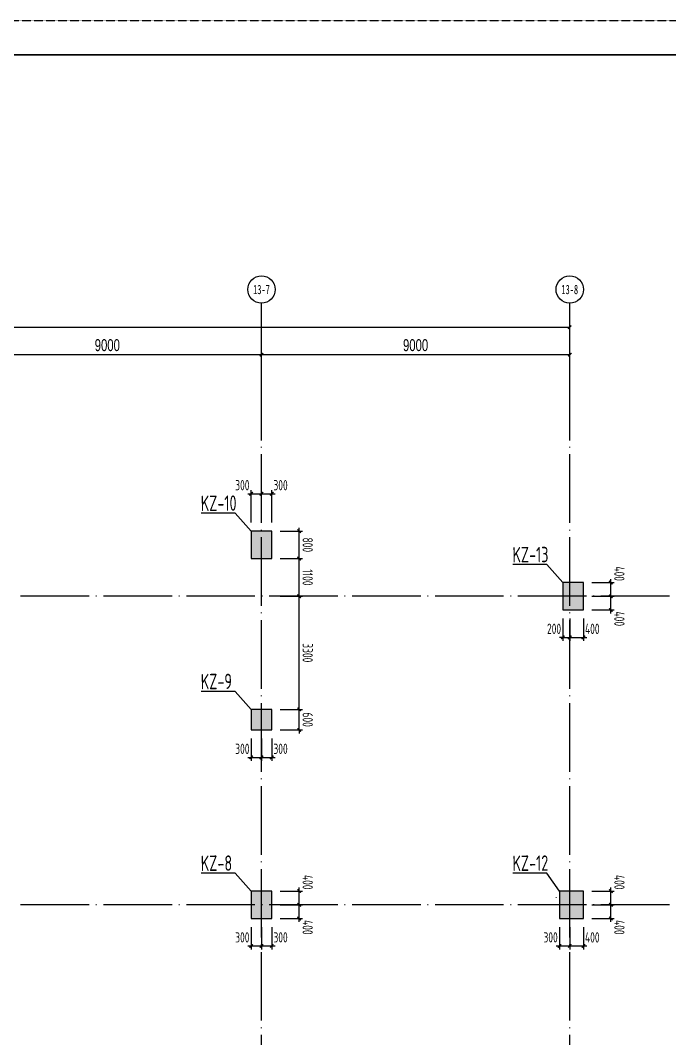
# Model space of a CAD drawing. Extents: x -67167 to 417929, y -86205 to 407116.
# Drawn here: x 125603 to 144559, y 186534 to 216237 of the extents above; entities that cross this region are included whole.
import ezdxf
from ezdxf.enums import TextEntityAlignment as Align

# ---------------------------------------------------------------- set-up
doc = ezdxf.new("R2010")
doc.units = 0
doc.header["$LTSCALE"] = 1000
doc.linetypes.add('DASH', pattern=[0.35, 0.25, -0.1])
doc.linetypes.add('DOTE', pattern=[2.42, 2, -0.2, 0.02, -0.2])
doc.layers.get('Defpoints').update_dxf_attribs({"color": 165})
for name, color, linetype in [('AXIS', 3, 'DOTE'), ('AXIS_TEXT', 7, 'Continuous'), ('COLU', 6, 'Continuous'), ('COLU_DIM', 3, 'Continuous'), ('COLU_HATCH', 251, 'Continuous'), ('COLU_NUM', 7, 'Continuous'), ('DIM', 3, 'Continuous'), ('s-beam', 4, 'DASH'), ('X-104 13#平面$0$01-标注_轴线坐标', 132, 'Continuous'), ('X-104 13#平面$0$02-TEXT_轴号', 7, 'Continuous')]:
    doc.layers.add(name, color=color, linetype=linetype)
doc.layers.add('板洞边线', color=253, linetype='Continuous', lineweight=18)
doc.styles.add('COMPLEX', font='COMPLEX')
doc.styles.add('TSSD_Bold', font='tssdeng2.shx', dxfattribs={"width": 0.7, "bigfont": 'china.shx'})
doc.styles.add('TSSD_Dimension', font='Tssdeng.shx', dxfattribs={"width": 0.7, "bigfont": 'hztxt.shx'})
doc.styles.add('X-104 13#平面$0$_TCH_AXIS', font='STXIHEI.TTF', dxfattribs={"width": 0.75})
doc.styles.add('X-104 13#平面$0$_TCH_DIM_T3', font='', dxfattribs={"width": 0.705882})
doc.styles.get('X-104 13#平面$0$_TCH_DIM_T3').set_extended_font_data('FZXiHei I-Z08S')
doc.dimstyles.new('TSSD_100_100', dxfattribs={"dimtxt": 300, "dimasz": 100, "dimexe": 100, "dimexo": 250, "dimgap": 100, "dimtad": 1, "dimdec": 0, "dimzin": 0, "dimdsep": 46, "dimtxsty": 'TSSD_Dimension', "dimblk": 'ARCHTICK', "dimblk1": 'ARCHTICK', "dimblk2": 'ARCHTICK', "dimcen": 0, "dimdle": 100, "dimclrt": 7, "dimadec": 0, "dimazin": 0, "dimtfac": 1, "dimtdec": 0, "dimtix": 1, "dimtmove": 2, "dimatfit": 3, "dimfxl": 1, "dimtolj": 1, "dimtzin": 0, "dimarcsym": 0})
doc.dimstyles.new('X-104 13#平面$0$_TCH_ARCH&&100', dxfattribs={"dimtxt": 350, "dimasz": 100, "dimexe": 250, "dimexo": 300, "dimgap": 100, "dimtad": 1, "dimdec": 0, "dimzin": 0, "dimdsep": 46, "dimtxsty": 'X-104 13#平面$0$_TCH_DIM_T3', "dimblk": 'X-104 13#平面$0$_ArchTick', "dimcen": 0.09, "dimclrt": 7, "dimazin": 2, "dimtfac": 1, "dimtdec": 0, "dimtix": 1, "dimtmove": 2, "dimatfit": 3, "dimfxl": 1, "dimtolj": 1, "dimtzin": 0, "dimarcsym": 0})

# ---------------------------------------------------------------- blocks, each defined once
blk = doc.blocks.new('_AXISO')
blk.add_circle((0, 0), 0.5)
at = {"layer": 'AXIS_TEXT', "style": 'COMPLEX', "width": 1.041667}
blk.add_attdef('A', text='', height=0.56, dxfattribs=at).set_placement((-0.25, -0.28), (0.25, -0.28), align=Align.FIT)
blk = doc.blocks.new('X-104 13#平面$0$_ArchTick')
at = {"color": 0, "linetype": 'ByBlock', "const_width": 0.4}
blk.add_lwpolyline([(-0.5, -0.5), (0.5, 0.5)], dxfattribs=at)
blk = doc.blocks.new('*D33')
at = {"layer": 'Defpoints', "color": 0, "transparency": 16777216}
for p in [(141642, 207286), (83942, 203986), (141642, 203986)]:
    blk.add_point(p, dxfattribs=at)
at = {"layer": 'X-104 13#平面$0$01-标注_轴线坐标', "color": 0, "lineweight": -2, "transparency": 16777216}
for p, q in [((83942, 204286), (83942, 207536)), ((141642, 204286), (141642, 207536)), ((83942, 207286), (141642, 207286))]:
    blk.add_line(p, q, dxfattribs=at)
at = {"layer": 'X-104 13#平面$0$01-标注_轴线坐标', "color": 0, "lineweight": -2, "transparency": 16777216, "xscale": 100, "yscale": 100, "zscale": 100, "rotation": 180}
blk.add_blockref('X-104 13#平面$0$_ArchTick', (83942, 207286), dxfattribs=at)
at = {"layer": 'X-104 13#平面$0$01-标注_轴线坐标', "color": 0, "lineweight": -2, "transparency": 16777216, "xscale": 100, "yscale": 100, "zscale": 100}
blk.add_blockref('X-104 13#平面$0$_ArchTick', (141642, 207286), dxfattribs=at)
at = {"layer": 'X-104 13#平面$0$01-标注_轴线坐标', "color": 7, "transparency": 16777216, "insert": (112792, 207561), "char_height": 350, "attachment_point": 5, "style": 'X-104 13#平面$0$_TCH_DIM_T3'}
blk.add_mtext('\\A1;57700', dxfattribs=at)
blk = doc.blocks.new('*D39')
at = {"layer": 'Defpoints', "color": 0, "transparency": 16777216}
for p in [(132642, 206486), (123642, 203986), (132642, 203986)]:
    blk.add_point(p, dxfattribs=at)
at = {"layer": 'X-104 13#平面$0$01-标注_轴线坐标', "color": 0, "lineweight": -2, "transparency": 16777216}
for p, q in [((123642, 204286), (123642, 206736)), ((132642, 204286), (132642, 206736)), ((123642, 206486), (132642, 206486))]:
    blk.add_line(p, q, dxfattribs=at)
at = {"layer": 'X-104 13#平面$0$01-标注_轴线坐标', "color": 0, "lineweight": -2, "transparency": 16777216, "xscale": 100, "yscale": 100, "zscale": 100, "rotation": 180}
blk.add_blockref('X-104 13#平面$0$_ArchTick', (123642, 206486), dxfattribs=at)
at = {"layer": 'X-104 13#平面$0$01-标注_轴线坐标', "color": 0, "lineweight": -2, "transparency": 16777216, "xscale": 100, "yscale": 100, "zscale": 100}
blk.add_blockref('X-104 13#平面$0$_ArchTick', (132642, 206486), dxfattribs=at)
at = {"layer": 'X-104 13#平面$0$01-标注_轴线坐标', "color": 7, "transparency": 16777216, "insert": (128142, 206761), "char_height": 350, "attachment_point": 5, "style": 'X-104 13#平面$0$_TCH_DIM_T3'}
blk.add_mtext('\\A1;9000', dxfattribs=at)
blk = doc.blocks.new('*D40')
at = {"layer": 'Defpoints', "color": 0, "transparency": 16777216}
for p in [(141642, 206486), (132642, 203986), (141642, 203986)]:
    blk.add_point(p, dxfattribs=at)
at = {"layer": 'X-104 13#平面$0$01-标注_轴线坐标', "color": 0, "lineweight": -2, "transparency": 16777216}
for p, q in [((132642, 204286), (132642, 206736)), ((141642, 204286), (141642, 206736)), ((132642, 206486), (141642, 206486))]:
    blk.add_line(p, q, dxfattribs=at)
at = {"layer": 'X-104 13#平面$0$01-标注_轴线坐标', "color": 0, "lineweight": -2, "transparency": 16777216, "xscale": 100, "yscale": 100, "zscale": 100, "rotation": 180}
blk.add_blockref('X-104 13#平面$0$_ArchTick', (132642, 206486), dxfattribs=at)
at = {"layer": 'X-104 13#平面$0$01-标注_轴线坐标', "color": 0, "lineweight": -2, "transparency": 16777216, "xscale": 100, "yscale": 100, "zscale": 100}
blk.add_blockref('X-104 13#平面$0$_ArchTick', (141642, 206486), dxfattribs=at)
at = {"layer": 'X-104 13#平面$0$01-标注_轴线坐标', "color": 7, "transparency": 16777216, "insert": (137142, 206761), "char_height": 350, "attachment_point": 5, "style": 'X-104 13#平面$0$_TCH_DIM_T3'}
blk.add_mtext('\\A1;9000', dxfattribs=at)
blk = doc.blocks.new('图框-A1')
for points, const_width in [([(0, 0), (841, 0), (841, 594), (0, 594)], 0.05), ([(766, 584), (25, 584), (25, 10), (766, 10)], 0.5)]:
    blk.add_lwpolyline(points, close=True, dxfattribs=dict(const_width=const_width))
blk = doc.blocks.new('_ArchTick')
at = {"color": 0, "linetype": 'ByBlock', "const_width": 0.4}
blk.add_lwpolyline([(-0.5, -0.5), (0.5, 0.5)], dxfattribs=at)
blk = doc.blocks.new('*D44')
at = {"layer": 'COLU_DIM', "color": 0, "lineweight": -2, "transparency": 16777216}
for p, q in [((132642, 195288), (132642, 194638)), ((132942, 195288), (132942, 194638)), ((132542, 194738), (133042, 194738))]:
    blk.add_line(p, q, dxfattribs=at)
at = {"layer": 'Defpoints', "color": 0, "transparency": 16777216}
for p in [(132642, 195538), (132942, 195538), (132942, 194738)]:
    blk.add_point(p, dxfattribs=at)
at = {"layer": 'COLU_DIM', "color": 0, "lineweight": -2, "transparency": 16777216, "xscale": 100, "yscale": 100, "zscale": 100}
for p, rotation in [((132642, 194738), 180.0000006761821), ((132942, 194738), 6.761820577246511e-07)]:
    blk.add_blockref('_ArchTick', p, dxfattribs=dict(at, rotation=rotation))
at = {"layer": 'COLU_DIM', "color": 7, "transparency": 16777216, "insert": (133200, 194988), "char_height": 300, "attachment_point": 5, "rotation": 0, "style": 'TSSD_Dimension'}
blk.add_mtext('\\A1;300', dxfattribs=at)
blk = doc.blocks.new('*D45')
at = {"layer": 'COLU_DIM', "color": 0, "lineweight": -2, "transparency": 16777216}
for p, q in [((133192, 196138), (133842, 196138)), ((133742, 196138), (133742, 196238)), ((133742, 195538), (133742, 196138)), ((133192, 195538), (133842, 195538)), ((133742, 195538), (133742, 195438))]:
    blk.add_line(p, q, dxfattribs=at)
at = {"layer": 'Defpoints', "color": 0, "transparency": 16777216}
for p in [(132942, 196138), (133742, 196138), (132942, 195538)]:
    blk.add_point(p, dxfattribs=at)
at = {"layer": 'COLU_DIM', "color": 0, "lineweight": -2, "transparency": 16777216, "xscale": 100, "yscale": 100, "zscale": 100}
for p, rotation in [((133742, 196138), 270.0000006765989), ((133742, 195538), 90.00000067659894)]:
    blk.add_blockref('_ArchTick', p, dxfattribs=dict(at, rotation=rotation))
at = {"layer": 'COLU_DIM', "color": 7, "transparency": 16777216, "insert": (133992, 195838), "char_height": 300, "attachment_point": 5, "rotation": 270, "style": 'TSSD_Dimension'}
blk.add_mtext('\\A1;600', dxfattribs=at)
blk = doc.blocks.new('*D104')
at = {"layer": 'COLU_DIM', "color": 0, "lineweight": -2, "transparency": 16777216}
for p, q in [((132342, 195288), (132342, 194638)), ((132642, 195288), (132642, 194638)), ((132242, 194738), (132742, 194738))]:
    blk.add_line(p, q, dxfattribs=at)
at = {"layer": 'Defpoints', "color": 0, "transparency": 16777216}
for p in [(132342, 195538), (132642, 195538), (132642, 194738)]:
    blk.add_point(p, dxfattribs=at)
at = {"layer": 'COLU_DIM', "color": 0, "lineweight": -2, "transparency": 16777216, "xscale": 100, "yscale": 100, "zscale": 100}
for p, rotation in [((132342, 194738), 180.0000006761821), ((132642, 194738), 6.761820577246511e-07)]:
    blk.add_blockref('_ArchTick', p, dxfattribs=dict(at, rotation=rotation))
at = {"layer": 'COLU_DIM', "color": 7, "transparency": 16777216, "insert": (132084, 194988), "char_height": 300, "attachment_point": 5, "rotation": 0, "style": 'TSSD_Dimension'}
blk.add_mtext('\\A1;300', dxfattribs=at)
blk = doc.blocks.new('*D105')
at = {"layer": 'Defpoints', "color": 0, "transparency": 16777216}
for p in [(132942, 199438), (133742, 199438), (132942, 196138)]:
    blk.add_point(p, dxfattribs=at)
at = {"layer": 'DIM', "color": 0, "lineweight": -2, "transparency": 16777216}
for p, q in [((133192, 199438), (133842, 199438)), ((133742, 196038), (133742, 199538)), ((133192, 196138), (133842, 196138))]:
    blk.add_line(p, q, dxfattribs=at)
at = {"layer": 'DIM', "color": 0, "lineweight": -2, "transparency": 16777216, "xscale": 100, "yscale": 100, "zscale": 100}
for p, rotation in [((133742, 199438), 90.00000067659894), ((133742, 196138), 270.0000006765989)]:
    blk.add_blockref('_ArchTick', p, dxfattribs=dict(at, rotation=rotation))
at = {"layer": 'DIM', "color": 7, "transparency": 16777216, "insert": (133992, 197788), "char_height": 300, "attachment_point": 5, "rotation": 270, "style": 'TSSD_Dimension'}
blk.add_mtext('\\A1;3300', dxfattribs=at)
blk = doc.blocks.new('*D106')
at = {"layer": 'Defpoints', "color": 0, "transparency": 16777216}
for p in [(132942, 200538), (133742, 200538), (132942, 199438)]:
    blk.add_point(p, dxfattribs=at)
at = {"layer": 'DIM', "color": 0, "lineweight": -2, "transparency": 16777216}
for p, q in [((133192, 200538), (133842, 200538)), ((133742, 199338), (133742, 200638)), ((133192, 199438), (133842, 199438))]:
    blk.add_line(p, q, dxfattribs=at)
at = {"layer": 'DIM', "color": 0, "lineweight": -2, "transparency": 16777216, "xscale": 100, "yscale": 100, "zscale": 100}
for p, rotation in [((133742, 200538), 90.00000067659894), ((133742, 199438), 270.0000006765989)]:
    blk.add_blockref('_ArchTick', p, dxfattribs=dict(at, rotation=rotation))
at = {"layer": 'DIM', "color": 7, "transparency": 16777216, "insert": (133992, 199988), "char_height": 300, "attachment_point": 5, "rotation": 270, "style": 'TSSD_Dimension'}
blk.add_mtext('\\A1;1100', dxfattribs=at)
blk = doc.blocks.new('*D107')
at = {"layer": 'Defpoints', "color": 0, "transparency": 16777216}
for p in [(132942, 201338), (133742, 201338), (132942, 200538)]:
    blk.add_point(p, dxfattribs=at)
at = {"layer": 'DIM', "color": 0, "lineweight": -2, "transparency": 16777216}
for p, q in [((133742, 200438), (133742, 201438)), ((133192, 201338), (133842, 201338)), ((133192, 200538), (133842, 200538))]:
    blk.add_line(p, q, dxfattribs=at)
at = {"layer": 'DIM', "color": 0, "lineweight": -2, "transparency": 16777216, "xscale": 100, "yscale": 100, "zscale": 100}
for p, rotation in [((133742, 201338), 90.00000067659894), ((133742, 200538), 270.0000006765989)]:
    blk.add_blockref('_ArchTick', p, dxfattribs=dict(at, rotation=rotation))
at = {"layer": 'DIM', "color": 7, "transparency": 16777216, "insert": (133992, 200938), "char_height": 300, "attachment_point": 5, "rotation": 270, "style": 'TSSD_Dimension'}
blk.add_mtext('\\A1;800', dxfattribs=at)
blk = doc.blocks.new('*D108')
at = {"layer": 'Defpoints', "color": 0, "transparency": 16777216}
for p in [(132642, 202428), (132342, 201338), (132642, 201338)]:
    blk.add_point(p, dxfattribs=at)
at = {"layer": 'DIM', "color": 0, "lineweight": -2, "transparency": 16777216}
for p, q in [((132242, 202428), (132742, 202428)), ((132342, 201588), (132342, 202528)), ((132642, 201588), (132642, 202528))]:
    blk.add_line(p, q, dxfattribs=at)
at = {"layer": 'DIM', "color": 0, "lineweight": -2, "transparency": 16777216, "xscale": 100, "yscale": 100, "zscale": 100}
for p, rotation in [((132342, 202428), 180.0000006761821), ((132642, 202428), 6.761820577246511e-07)]:
    blk.add_blockref('_ArchTick', p, dxfattribs=dict(at, rotation=rotation))
at = {"layer": 'DIM', "color": 7, "transparency": 16777216, "insert": (132084, 202678), "char_height": 300, "attachment_point": 5, "rotation": 0, "style": 'TSSD_Dimension'}
blk.add_mtext('\\A1;300', dxfattribs=at)
blk = doc.blocks.new('*D109')
at = {"layer": 'Defpoints', "color": 0, "transparency": 16777216}
for p in [(132942, 202428), (132642, 201338), (132942, 201338)]:
    blk.add_point(p, dxfattribs=at)
at = {"layer": 'DIM', "color": 0, "lineweight": -2, "transparency": 16777216}
for p, q in [((132542, 202428), (133042, 202428)), ((132642, 201588), (132642, 202528)), ((132942, 201588), (132942, 202528))]:
    blk.add_line(p, q, dxfattribs=at)
at = {"layer": 'DIM', "color": 0, "lineweight": -2, "transparency": 16777216, "xscale": 100, "yscale": 100, "zscale": 100}
for p, rotation in [((132642, 202428), 180.0000006761821), ((132942, 202428), 6.761820577246511e-07)]:
    blk.add_blockref('_ArchTick', p, dxfattribs=dict(at, rotation=rotation))
at = {"layer": 'DIM', "color": 7, "transparency": 16777216, "insert": (133200, 202678), "char_height": 300, "attachment_point": 5, "rotation": 0, "style": 'TSSD_Dimension'}
blk.add_mtext('\\A1;300', dxfattribs=at)
blk = doc.blocks.new('*D110')
at = {"layer": 'COLU_DIM', "color": 0, "lineweight": -2, "transparency": 16777216}
for p, q in [((141342, 189788), (141342, 189138)), ((141642, 189788), (141642, 189138)), ((141242, 189238), (141742, 189238))]:
    blk.add_line(p, q, dxfattribs=at)
at = {"layer": 'Defpoints', "color": 0, "transparency": 16777216}
for p in [(141342, 190038), (141642, 190038), (141642, 189238)]:
    blk.add_point(p, dxfattribs=at)
at = {"layer": 'COLU_DIM', "color": 0, "lineweight": -2, "transparency": 16777216, "xscale": 100, "yscale": 100, "zscale": 100}
for p, rotation in [((141342, 189238), 180.0000006761821), ((141642, 189238), 6.761820577246511e-07)]:
    blk.add_blockref('_ArchTick', p, dxfattribs=dict(at, rotation=rotation))
at = {"layer": 'COLU_DIM', "color": 7, "transparency": 16777216, "insert": (141084, 189488), "char_height": 300, "attachment_point": 5, "rotation": 0, "style": 'TSSD_Dimension'}
blk.add_mtext('\\A1;300', dxfattribs=at)
blk = doc.blocks.new('*D111')
at = {"layer": 'COLU_DIM', "color": 0, "lineweight": -2, "transparency": 16777216}
for p, q in [((141642, 189788), (141642, 189138)), ((142042, 189788), (142042, 189138)), ((141542, 189238), (142142, 189238))]:
    blk.add_line(p, q, dxfattribs=at)
at = {"layer": 'Defpoints', "color": 0, "transparency": 16777216}
for p in [(141642, 190038), (142042, 190038), (142042, 189238)]:
    blk.add_point(p, dxfattribs=at)
at = {"layer": 'COLU_DIM', "color": 0, "lineweight": -2, "transparency": 16777216, "xscale": 100, "yscale": 100, "zscale": 100}
for p, rotation in [((141642, 189238), 180.0000006761821), ((142042, 189238), 6.761820577246511e-07)]:
    blk.add_blockref('_ArchTick', p, dxfattribs=dict(at, rotation=rotation))
at = {"layer": 'COLU_DIM', "color": 7, "transparency": 16777216, "insert": (142300, 189488), "char_height": 300, "attachment_point": 5, "rotation": 0, "style": 'TSSD_Dimension'}
blk.add_mtext('\\A1;400', dxfattribs=at)
blk = doc.blocks.new('*D112')
at = {"layer": 'COLU_DIM', "color": 0, "lineweight": -2, "transparency": 16777216}
for p, q in [((142292, 190438), (142942, 190438)), ((142842, 189938), (142842, 190538)), ((142292, 190038), (142942, 190038))]:
    blk.add_line(p, q, dxfattribs=at)
at = {"layer": 'Defpoints', "color": 0, "transparency": 16777216}
for p in [(142042, 190438), (142842, 190438), (142042, 190038)]:
    blk.add_point(p, dxfattribs=at)
at = {"layer": 'COLU_DIM', "color": 0, "lineweight": -2, "transparency": 16777216, "xscale": 100, "yscale": 100, "zscale": 100}
for p, rotation in [((142842, 190438), 90.00000067659894), ((142842, 190038), 270.0000006765989)]:
    blk.add_blockref('_ArchTick', p, dxfattribs=dict(at, rotation=rotation))
at = {"layer": 'COLU_DIM', "color": 7, "transparency": 16777216, "insert": (143092, 189780), "char_height": 300, "attachment_point": 5, "rotation": 270, "style": 'TSSD_Dimension'}
blk.add_mtext('\\A1;400', dxfattribs=at)
blk = doc.blocks.new('*D113')
at = {"layer": 'COLU_DIM', "color": 0, "lineweight": -2, "transparency": 16777216}
for p, q in [((142292, 190838), (142942, 190838)), ((142842, 190338), (142842, 190938)), ((142292, 190438), (142942, 190438))]:
    blk.add_line(p, q, dxfattribs=at)
at = {"layer": 'Defpoints', "color": 0, "transparency": 16777216}
for p in [(142042, 190838), (142842, 190838), (142042, 190438)]:
    blk.add_point(p, dxfattribs=at)
at = {"layer": 'COLU_DIM', "color": 0, "lineweight": -2, "transparency": 16777216, "xscale": 100, "yscale": 100, "zscale": 100}
for p, rotation in [((142842, 190838), 90.00000067659894), ((142842, 190438), 270.0000006765989)]:
    blk.add_blockref('_ArchTick', p, dxfattribs=dict(at, rotation=rotation))
at = {"layer": 'COLU_DIM', "color": 7, "transparency": 16777216, "insert": (143092, 191096), "char_height": 300, "attachment_point": 5, "rotation": 270, "style": 'TSSD_Dimension'}
blk.add_mtext('\\A1;400', dxfattribs=at)
blk = doc.blocks.new('*D114')
at = {"layer": 'COLU_DIM', "color": 0, "lineweight": -2, "transparency": 16777216}
for p, q in [((132342, 189788), (132342, 189138)), ((132642, 189788), (132642, 189138)), ((132242, 189238), (132742, 189238))]:
    blk.add_line(p, q, dxfattribs=at)
at = {"layer": 'Defpoints', "color": 0, "transparency": 16777216}
for p in [(132342, 190038), (132642, 190038), (132642, 189238)]:
    blk.add_point(p, dxfattribs=at)
at = {"layer": 'COLU_DIM', "color": 0, "lineweight": -2, "transparency": 16777216, "xscale": 100, "yscale": 100, "zscale": 100}
for p, rotation in [((132342, 189238), 180.0000006761821), ((132642, 189238), 6.761820577246511e-07)]:
    blk.add_blockref('_ArchTick', p, dxfattribs=dict(at, rotation=rotation))
at = {"layer": 'COLU_DIM', "color": 7, "transparency": 16777216, "insert": (132084, 189488), "char_height": 300, "attachment_point": 5, "rotation": 0, "style": 'TSSD_Dimension'}
blk.add_mtext('\\A1;300', dxfattribs=at)
blk = doc.blocks.new('*D115')
at = {"layer": 'COLU_DIM', "color": 0, "lineweight": -2, "transparency": 16777216}
for p, q in [((132642, 189788), (132642, 189138)), ((132942, 189788), (132942, 189138)), ((132542, 189238), (133042, 189238))]:
    blk.add_line(p, q, dxfattribs=at)
at = {"layer": 'Defpoints', "color": 0, "transparency": 16777216}
for p in [(132642, 190038), (132942, 190038), (132942, 189238)]:
    blk.add_point(p, dxfattribs=at)
at = {"layer": 'COLU_DIM', "color": 0, "lineweight": -2, "transparency": 16777216, "xscale": 100, "yscale": 100, "zscale": 100}
for p, rotation in [((132642, 189238), 180.0000006761821), ((132942, 189238), 6.761820577246511e-07)]:
    blk.add_blockref('_ArchTick', p, dxfattribs=dict(at, rotation=rotation))
at = {"layer": 'COLU_DIM', "color": 7, "transparency": 16777216, "insert": (133200, 189488), "char_height": 300, "attachment_point": 5, "rotation": 0, "style": 'TSSD_Dimension'}
blk.add_mtext('\\A1;300', dxfattribs=at)
blk = doc.blocks.new('*D116')
at = {"layer": 'COLU_DIM', "color": 0, "lineweight": -2, "transparency": 16777216}
for p, q in [((133192, 190438), (133842, 190438)), ((133742, 189938), (133742, 190538)), ((133192, 190038), (133842, 190038))]:
    blk.add_line(p, q, dxfattribs=at)
at = {"layer": 'Defpoints', "color": 0, "transparency": 16777216}
for p in [(132942, 190438), (133742, 190438), (132942, 190038)]:
    blk.add_point(p, dxfattribs=at)
at = {"layer": 'COLU_DIM', "color": 0, "lineweight": -2, "transparency": 16777216, "xscale": 100, "yscale": 100, "zscale": 100}
for p, rotation in [((133742, 190438), 90.00000067659894), ((133742, 190038), 270.0000006765989)]:
    blk.add_blockref('_ArchTick', p, dxfattribs=dict(at, rotation=rotation))
at = {"layer": 'COLU_DIM', "color": 7, "transparency": 16777216, "insert": (133992, 189780), "char_height": 300, "attachment_point": 5, "rotation": 270, "style": 'TSSD_Dimension'}
blk.add_mtext('\\A1;400', dxfattribs=at)
blk = doc.blocks.new('*D117')
at = {"layer": 'COLU_DIM', "color": 0, "lineweight": -2, "transparency": 16777216}
for p, q in [((133192, 190838), (133842, 190838)), ((133742, 190338), (133742, 190938)), ((133192, 190438), (133842, 190438))]:
    blk.add_line(p, q, dxfattribs=at)
at = {"layer": 'Defpoints', "color": 0, "transparency": 16777216}
for p in [(132942, 190838), (133742, 190838), (132942, 190438)]:
    blk.add_point(p, dxfattribs=at)
at = {"layer": 'COLU_DIM', "color": 0, "lineweight": -2, "transparency": 16777216, "xscale": 100, "yscale": 100, "zscale": 100}
for p, rotation in [((133742, 190838), 90.00000067659894), ((133742, 190438), 270.0000006765989)]:
    blk.add_blockref('_ArchTick', p, dxfattribs=dict(at, rotation=rotation))
at = {"layer": 'COLU_DIM', "color": 7, "transparency": 16777216, "insert": (133992, 191096), "char_height": 300, "attachment_point": 5, "rotation": 270, "style": 'TSSD_Dimension'}
blk.add_mtext('\\A1;400', dxfattribs=at)
blk = doc.blocks.new('*D126')
at = {"layer": 'COLU_DIM', "color": 0, "lineweight": -2, "transparency": 16777216}
for p, q in [((141442, 198788), (141442, 198138)), ((141642, 198788), (141642, 198138)), ((141442, 198238), (141342, 198238)), ((141442, 198238), (141642, 198238)), ((141642, 198238), (141742, 198238))]:
    blk.add_line(p, q, dxfattribs=at)
at = {"layer": 'Defpoints', "color": 0, "transparency": 16777216}
for p in [(141442, 199038), (141642, 199038), (141642, 198238)]:
    blk.add_point(p, dxfattribs=at)
at = {"layer": 'COLU_DIM', "color": 0, "lineweight": -2, "transparency": 16777216, "xscale": 100, "yscale": 100, "zscale": 100}
for p, rotation in [((141442, 198238), 6.761820703360399e-07), ((141642, 198238), 180.0000006761821)]:
    blk.add_blockref('_ArchTick', p, dxfattribs=dict(at, rotation=rotation))
at = {"layer": 'COLU_DIM', "color": 7, "transparency": 16777216, "insert": (141184, 198488), "char_height": 300, "attachment_point": 5, "rotation": 0, "style": 'TSSD_Dimension'}
blk.add_mtext('\\A1;200', dxfattribs=at)
blk = doc.blocks.new('*D127')
at = {"layer": 'COLU_DIM', "color": 0, "lineweight": -2, "transparency": 16777216}
for p, q in [((141642, 198788), (141642, 198138)), ((142042, 198788), (142042, 198138)), ((141542, 198238), (142142, 198238))]:
    blk.add_line(p, q, dxfattribs=at)
at = {"layer": 'Defpoints', "color": 0, "transparency": 16777216}
for p in [(141642, 199038), (142042, 199038), (142042, 198238)]:
    blk.add_point(p, dxfattribs=at)
at = {"layer": 'COLU_DIM', "color": 0, "lineweight": -2, "transparency": 16777216, "xscale": 100, "yscale": 100, "zscale": 100}
for p, rotation in [((141642, 198238), 180.0000006761821), ((142042, 198238), 6.761820577246511e-07)]:
    blk.add_blockref('_ArchTick', p, dxfattribs=dict(at, rotation=rotation))
at = {"layer": 'COLU_DIM', "color": 7, "transparency": 16777216, "insert": (142300, 198488), "char_height": 300, "attachment_point": 5, "rotation": 0, "style": 'TSSD_Dimension'}
blk.add_mtext('\\A1;400', dxfattribs=at)
blk = doc.blocks.new('*D128')
at = {"layer": 'COLU_DIM', "color": 0, "lineweight": -2, "transparency": 16777216}
for p, q in [((142292, 199438), (142942, 199438)), ((142842, 198938), (142842, 199538)), ((142292, 199038), (142942, 199038))]:
    blk.add_line(p, q, dxfattribs=at)
at = {"layer": 'Defpoints', "color": 0, "transparency": 16777216}
for p in [(142042, 199438), (142842, 199438), (142042, 199038)]:
    blk.add_point(p, dxfattribs=at)
at = {"layer": 'COLU_DIM', "color": 0, "lineweight": -2, "transparency": 16777216, "xscale": 100, "yscale": 100, "zscale": 100}
for p, rotation in [((142842, 199438), 90.00000067659894), ((142842, 199038), 270.0000006765989)]:
    blk.add_blockref('_ArchTick', p, dxfattribs=dict(at, rotation=rotation))
at = {"layer": 'COLU_DIM', "color": 7, "transparency": 16777216, "insert": (143092, 198780), "char_height": 300, "attachment_point": 5, "rotation": 270, "style": 'TSSD_Dimension'}
blk.add_mtext('\\A1;400', dxfattribs=at)
blk = doc.blocks.new('*D129')
at = {"layer": 'COLU_DIM', "color": 0, "lineweight": -2, "transparency": 16777216}
for p, q in [((142842, 199338), (142842, 199938)), ((142292, 199838), (142942, 199838)), ((142292, 199438), (142942, 199438))]:
    blk.add_line(p, q, dxfattribs=at)
at = {"layer": 'Defpoints', "color": 0, "transparency": 16777216}
for p in [(142042, 199838), (142842, 199838), (142042, 199438)]:
    blk.add_point(p, dxfattribs=at)
at = {"layer": 'COLU_DIM', "color": 0, "lineweight": -2, "transparency": 16777216, "xscale": 100, "yscale": 100, "zscale": 100}
for p, rotation in [((142842, 199838), 90.00000067659894), ((142842, 199438), 270.0000006765989)]:
    blk.add_blockref('_ArchTick', p, dxfattribs=dict(at, rotation=rotation))
at = {"layer": 'COLU_DIM', "color": 7, "transparency": 16777216, "insert": (143092, 200096), "char_height": 300, "attachment_point": 5, "rotation": 270, "style": 'TSSD_Dimension'}
blk.add_mtext('\\A1;400', dxfattribs=at)

msp = doc.modelspace()

# ---------------------------------------------------------------- linework, layer by layer
at = {"layer": 'AXIS'}
for p, q in [((132642.282, 177380.267), (132642.282, 203986.315)), ((141642.282, 177380.267), (141642.282, 203986.315)), ((144550.703, 199437.888), (81217.266, 199437.888)), ((144550.703, 190437.888), (81217.266, 190437.888))]:
    msp.add_line(p, q, dxfattribs=at)
at = {"layer": 'COLU'}
for p, q in [((132942.282, 201337.888), (132342.282, 201337.888)), ((132342.282, 201337.888), (132342.282, 200537.888)), ((132942.282, 200537.888), (132942.282, 201337.888)), ((132342.282, 200537.888), (132942.282, 200537.888))]:
    msp.add_line(p, q, dxfattribs=at)
for points in [[(142042.282, 199037.888), (142042.282, 199837.888), (141442.282, 199837.888), (141442.282, 199037.888), (142042.282, 199037.888)], [(132342.282, 190037.888), (132942.282, 190037.888), (132942.282, 190837.888), (132342.282, 190837.888), (132342.282, 190037.888)], [(141342.282, 190837.888), (141342.282, 190037.888), (142042.282, 190037.888), (142042.282, 190837.888), (141342.282, 190837.888)]]:
    msp.add_lwpolyline(points, dxfattribs=at)
msp.add_lwpolyline([(132342.282, 195537.888), (132942.282, 195537.888), (132942.282, 196137.888), (132342.282, 196137.888)], close=True, dxfattribs=at)
at = {"layer": 'COLU_HATCH'}
for points in [[(132342.282, 200537.888), (132942.282, 200537.888), (132342.282, 201337.888), (132942.282, 201337.888)], [(141442.282, 199037.888), (142042.282, 199037.888), (141442.282, 199837.888), (142042.282, 199837.888)], [(132342.282, 195537.888), (132942.282, 195537.888), (132342.282, 196137.888), (132942.282, 196137.888)], [(132342.282, 190037.888), (132942.282, 190037.888), (132342.282, 190837.888), (132942.282, 190837.888)], [(141342.282, 190037.888), (142042.282, 190037.888), (141342.282, 190837.888), (142042.282, 190837.888)]]:
    msp.add_solid(points, dxfattribs=at)
at = {"layer": 'COLU_NUM'}
for p, q in [((131876.531, 201860.456), (130879.546, 201860.456)), ((132342.282, 201337.888), (131876.531, 201860.456)), ((140976.531, 200360.456), (139979.546, 200360.456)), ((141442.282, 199837.888), (140976.531, 200360.456)), ((131876.531, 196660.456), (130879.546, 196660.456)), ((132342.282, 196137.888), (131876.531, 196660.456)), ((131876.531, 191360.456), (130879.546, 191360.456)), ((132342.282, 190837.888), (131876.531, 191360.456)), ((140976.531, 191360.456), (139979.546, 191360.456)), ((141342.282, 190837.888), (140976.531, 191360.456))]:
    msp.add_line(p, q, dxfattribs=at)
at = {"layer": 's-beam'}
msp.add_lwpolyline([(73507.76, 216234.171), (157607.76, 216234.172), (157607.761, 156834.172), (73507.761, 156834.171)], close=True, dxfattribs=at)
at = {"layer": 'X-104 13#平面$0$01-标注_轴线坐标'}
for p, q in [((132642.282, 203986.315), (132642.282, 207986.315)), ((141642.282, 203986.315), (141642.282, 207986.315))]:
    msp.add_line(p, q, dxfattribs=at)
at = {"layer": '板洞边线'}
msp.add_line((141243.2, 190658.758), (141243.201, 190637.888), dxfattribs=at)

# ---------------------------------------------------------------- block references
at = {"xscale": 99.99999999999991, "yscale": 99.99999999999991, "zscale": 99.99999999999991, "rotation": 6.766459210986319e-07}
msp.add_blockref('图框-A1', (73507.761, 156834.17), dxfattribs=at)
at = {"layer": 'X-104 13#平面$0$01-标注_轴线坐标'}
ref = msp.add_blockref('_AXISO', (132642.282, 208386.315), dxfattribs=dict(at, xscale=799.9999999999995, yscale=799.9999999999995, zscale=799.9999999999995, rotation=6.766459210986319e-07))
ref.add_attrib('A', '13-7', dxfattribs={"layer": 'X-104 13#平面$0$02-TEXT_轴号', "height": 270.2012, "rotation": 0.0000007, "style": 'X-104 13#平面$0$_TCH_AXIS', "width": 0.680062}).set_placement((132397.031, 208251.214), (132887.532, 208251.214), align=Align.FIT)
ref = msp.add_blockref('_AXISO', (141642.282, 208386.315), dxfattribs=dict(at, xscale=799.9999999999995, yscale=799.9999999999995, zscale=799.9999999999995, rotation=6.766459210986319e-07))
ref.add_attrib('A', '13-8', dxfattribs={"layer": 'X-104 13#平面$0$02-TEXT_轴号', "height": 270.9983, "rotation": 0.0000007, "style": 'X-104 13#平面$0$_TCH_AXIS', "width": 0.677453}).set_placement((141397.251, 208250.816), (141887.312, 208250.816), align=Align.FIT)

# ---------------------------------------------------------------- texts
at = {"layer": 'COLU_NUM', "color": 21, "style": 'TSSD_Bold', "width": 0.7}
for s, p in [('KZ-10', (130870.922, 201922.901)), ('KZ-13', (139970.922, 200422.902)), ('KZ-9', (130870.922, 196722.901)), ('KZ-8', (130870.922, 191422.901)), ('KZ-12', (139970.922, 191422.902))]:
    msp.add_text(s, height=450, rotation=0.4540883, dxfattribs=at).set_placement(p)

# ---------------------------------------------------------------- dimensions: what is measured, and where the dimension line sits
at = {"layer": 'COLU_DIM'}
for base, p1, p2, angle, picture, middle in [((142842.282, 199837.888), (142042.282, 199437.888), (142042.282, 199837.888), 90.0000007, '*D129', (143092.282, 200095.965)), ((142842.282, 199437.888), (142042.282, 199037.888), (142042.282, 199437.888), 90.0000007, '*D128', (143092.282, 198779.811)), ((141642.282, 198237.888), (141442.282, 199037.888), (141642.282, 199037.888), 0.0000007, '*D126', (141184.205, 198487.888)), ((142042.282, 198237.888), (141642.282, 199037.888), (142042.282, 199037.888), 0.0000007, '*D127', (142300.359, 198487.888)), ((132642.282, 194737.888), (132342.282, 195537.888), (132642.282, 195537.888), 0.0000007, '*D104', (132084.205, 194987.888)), ((132942.282, 194737.888), (132642.282, 195537.888), (132942.282, 195537.888), 0.0000007, '*D44', (133200.359, 194987.888)), ((133742.282, 190837.888), (132942.282, 190437.888), (132942.282, 190837.888), 90.0000007, '*D117', (133992.282, 191095.965)), ((142842.282, 190837.888), (142042.282, 190437.888), (142042.282, 190837.888), 90.0000007, '*D113', (143092.282, 191095.965)), ((133742.282, 190437.888), (132942.282, 190037.888), (132942.282, 190437.888), 90.0000007, '*D116', (133992.282, 189779.811)), ((142842.282, 190437.888), (142042.282, 190037.888), (142042.282, 190437.888), 90.0000007, '*D112', (143092.282, 189779.811)), ((132642.282, 189237.888), (132342.282, 190037.888), (132642.282, 190037.888), 0.0000007, '*D114', (132084.205, 189487.888)), ((132942.282, 189237.888), (132642.282, 190037.888), (132942.282, 190037.888), 0.0000007, '*D115', (133200.359, 189487.888)), ((141642.282, 189237.888), (141342.282, 190037.888), (141642.282, 190037.888), 0.0000007, '*D110', (141084.205, 189487.888)), ((142042.282, 189237.888), (141642.282, 190037.888), (142042.282, 190037.888), 0.0000007, '*D111', (142300.359, 189487.888))]:
    dim = msp.add_linear_dim(base=base, p1=p1, p2=p2, angle=angle, dimstyle='TSSD_100_100', dxfattribs=at)
    dim.commit()
    dim.dimension.update_dxf_attribs({"geometry": picture, "text_midpoint": middle, "dimtype": 160})
dim = msp.add_linear_dim(base=(133742.282, 196137.888), p1=(132942.282, 195537.888), p2=(132942.282, 196137.888), angle=90.0000007, dimstyle='TSSD_100_100', dxfattribs=at)
dim.commit()
dim.dimension.update_dxf_attribs({"geometry": '*D45', "text_midpoint": (133992.282, 195837.888)})
at = {"layer": 'DIM'}
for base, p1, p2, picture, middle in [((132642.282, 202428.033), (132342.282, 201337.888), (132642.282, 201337.888), '*D108', (132084.205, 202678.033)), ((132942.282, 202428.033), (132642.282, 201337.888), (132942.282, 201337.888), '*D109', (133200.359, 202678.033))]:
    dim = msp.add_linear_dim(base=base, p1=p1, p2=p2, angle=0.0000007, dimstyle='TSSD_100_100', dxfattribs=at)
    dim.commit()
    dim.dimension.update_dxf_attribs({"geometry": picture, "text_midpoint": middle, "dimtype": 160})
for base, p1, p2, picture, middle in [((133742.282, 201337.888), (132942.282, 200537.888), (132942.282, 201337.888), '*D107', (133992.282, 200937.888)), ((133742.282, 200537.888), (132942.282, 199437.888), (132942.282, 200537.888), '*D106', (133992.282, 199987.888)), ((133742.282, 199437.888), (132942.282, 196137.888), (132942.282, 199437.888), '*D105', (133992.282, 197787.888))]:
    dim = msp.add_linear_dim(base=base, p1=p1, p2=p2, angle=90.0000007, dimstyle='TSSD_100_100', dxfattribs=at)
    dim.commit()
    dim.dimension.update_dxf_attribs({"geometry": picture, "text_midpoint": middle})
at = {"layer": 'X-104 13#平面$0$01-标注_轴线坐标'}
for p1, p2, distance, picture, middle in [((83942.282, 203986.314), (141642.282, 203986.315), 3300, '*D33', (112792.282, 207561.315)), ((123642.282, 203986.315), (132642.282, 203986.315), 2500, '*D39', (128142.282, 206761.315)), ((132642.282, 203986.315), (141642.282, 203986.315), 2500, '*D40', (137142.282, 206761.315))]:
    dim = msp.add_aligned_dim(p1=p1, p2=p2, distance=distance, dimstyle='X-104 13#平面$0$_TCH_ARCH&&100', dxfattribs=at)
    dim.commit()
    dim.dimension.update_dxf_attribs({"geometry": picture, "text_midpoint": middle})

doc.saveas('drawing.dxf')
